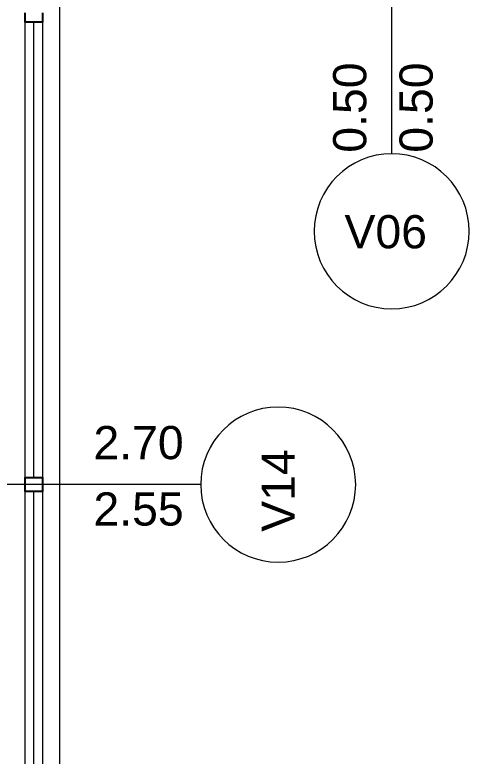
# Model space of a CAD drawing. Header units: inches. Extents: x -19 to 5698, y -728 to 92.
# Drawn here: x 236.441 to 237.742, y 27.573 to 29.695 of the extents above; entities that cross this region are included whole.
import ezdxf

# ---------------------------------------------------------------- set-up
doc = ezdxf.new("R2010")
doc.units = ezdxf.units.IN
doc.header["$MEASUREMENT"] = 0
doc.linetypes.add('Hidden Line', pattern=[0.195611, 0.141111, -0.0545])
doc.linetypes.add('Rayas', pattern=[0.282222, 0.141111, -0.141111])
for name, color, linetype in [('08 _ STR _ EXT _ 07 Losa Aligerada', 7, 'Continuous'), ('08 _ STR _ EXT _ 09 Vigas', 251, 'Continuous'), ('Estructura - 04 MURO', 7, 'Continuous')]:
    doc.layers.add(name, color=color, linetype=linetype)
doc.styles.add('Estilo_Generado_4', font='swisse.ttf')

msp = doc.modelspace()

# ---------------------------------------------------------------- linework, layer by layer
at = {"layer": '08 _ STR _ EXT _ 07 Losa Aligerada', "color": 7, "linetype": 'Rayas', "lineweight": 18, "flags": 128}
msp.add_lwpolyline([(193.22, 11.97, 1.049431), (198.7937, 6.3), (209.6003, 6.3), (209.6003, 6.2005), (214.7981, 6.2005), (214.7981, 7.2), (222.07, 7.2), (222.07, 5.6637), (223.2699, 5.6637), (223.2699, 4.2), (228.3699, 4.2), (228.3699, 5.6637), (229.57, 5.6637), (229.57, 7.2), (236.57, 7.2), (236.57, 14.9999), (236.57, 15.1499), (236.57, 15.1499), (236.57, 15.7999), (236.57, 15.7999), (236.57, 18.1001), (236.57, 20.35), (234.07, 20.35), (231.67, 20.35), (231.67, 22.35), (231.67, 22.6), (231.67, 24.5), (231.67, 24.75), (231.67, 26.75), (236.57, 26.75), (236.57, 29.7), (236.57, 35.2005), (236.57, 39.9), (228.67, 39.9), (223.5529, 39.9), (223.5529, 40.9), (218.9324, 40.9), (218.9324, 39.9), (208.37, 39.9), (208.37, 41.4352), (207.42, 41.4352), (207.42, 42.9), (202.22, 42.9), (202.22, 41.4352), (201.2699, 41.4352), (201.2699, 39.9), (196.2701, 39.9), (196.2701, 41.1), (192.8701, 41.1), (192.8701, 37.7), (194.07, 37.7), (194.07, 33.9), (193.17, 33.9), (193.17, 21.2663), (193.22, 21.2663)], format="xyb", close=True, dxfattribs=at)
at = {"layer": '08 _ STR _ EXT _ 07 Losa Aligerada', "color": 7, "linetype": 'Continuous', "lineweight": 18, "flags": 128}
msp.add_lwpolyline([(236.57, 26.75), (236.57, 39.9), (228.67, 39.9), (226.1798, 39.9), (226.1798, 40.9), (221.5593, 40.9), (221.5593, 39.9), (208.37, 39.9), (208.37, 42.6544), (207.42, 42.6544)], dxfattribs=at)
at = {"layer": '08 _ STR _ EXT _ 09 Vigas', "color": 251, "linetype": 'Hidden Line', "lineweight": 13, "true_color": 0x636466}
msp.add_line((236.57, 26.75), (236.57, 39.9), dxfattribs=at)
at = {"layer": 'Estructura - 04 MURO', "color": 165, "linetype": 'Continuous', "lineweight": 15}
for p, q in [((237.52, 29.2969), (237.52, 29.95)), ((236.57, 27), (236.57, 29.7)), ((236.47, 28.37), (236.47, 29.674)), ((236.495, 28.37), (236.495, 29.674)), ((236.52, 29.674), (236.52, 28.37)), ((236.9731, 28.35), (236.32, 28.35)), ((236.47, 27.026), (236.47, 28.33)), ((236.495, 27.026), (236.495, 28.33)), ((236.52, 28.33), (236.52, 27.026))]:
    msp.add_line(p, q, dxfattribs=at)
at = {"layer": 'Estructura - 04 MURO', "color": 165, "linetype": 'Continuous', "lineweight": 25}
for p, q in [((236.47, 29.674), (236.47, 29.7)), ((236.52, 29.7), (236.52, 29.674)), ((236.52, 29.674), (236.47, 29.674)), ((236.47, 28.35), (236.47, 28.37)), ((236.47, 28.37), (236.52, 28.37)), ((236.52, 28.37), (236.52, 28.35)), ((236.47, 28.33), (236.47, 28.35)), ((236.52, 28.35), (236.52, 28.33)), ((236.52, 28.33), (236.47, 28.33))]:
    msp.add_line(p, q, dxfattribs=at)
at = {"layer": 'Estructura - 04 MURO', "color": 251, "linetype": 'Continuous', "lineweight": 13, "flags": 128}
for points in [[(237.2981, 29.075, 1), (237.742, 29.075, 1)], [(237.195, 28.1281, 1), (237.195, 28.5719, 1)]]:
    msp.add_lwpolyline(points, format="xyb", close=True, dxfattribs=at)

# ---------------------------------------------------------------- texts
at = {"layer": 'Estructura - 04 MURO', "color": 251, "lineweight": 25, "char_height": 0.095, "attachment_point": 7, "rotation": 90, "style": 'Estilo_Generado_4'}
for s, insert in [('\\A1;{\\pql;\\pt0;\\fSwis721 Ex BT|b0|i0|c0|p34;0.50\\fSwis721 Ex BT|b0|i0|c0|p34;\\A1{\\H.66x;\\S^  ;}\\fSwis721 Ex BT|b0|i0|c0|p34;\\fSwis721 Ex BT|b0|i0|c0|p34;}', (237.475, 29.3)), ('\\A1;{\\pql;\\pt0;\\fSwis721 Ex BT|b0|i0|c0|p34;0.50\\fSwis721 Ex BT|b0|i0|c0|p34;\\A1{\\H.66x;\\S^  ;}\\fSwis721 Ex BT|b0|i0|c0|p34;\\fSwis721 Ex BT|b0|i0|c0|p34;}', (237.665, 29.3)), ('\\A1;{\\pql;\\pt0;\\fSwis721 Ex BT|b0|i0|c0|p34;V14\\fSwis721 Ex BT|b0|i0|c0|p34;\\fSwis721 Ex BT|b0|i0|c0|p34;\\fSwis721 Ex BT|b0|i0|c0|p34;}', (237.2425, 28.2149))]:
    msp.add_mtext(s, dxfattribs=dict(at, insert=insert))
at = {"layer": 'Estructura - 04 MURO', "color": 251, "lineweight": 25, "char_height": 0.095, "attachment_point": 7, "style": 'Estilo_Generado_4'}
for s, insert in [('\\A1;{\\pql;\\pt0;\\fSwis721 Ex BT|b0|i0|c0|p34;V06\\fSwis721 Ex BT|b0|i0|c0|p34;\\fSwis721 Ex BT|b0|i0|c0|p34;\\fSwis721 Ex BT|b0|i0|c0|p34;}', (237.385, 29.025)), ('\\A1;{\\pql;\\pt0;\\fSwis721 Ex BT|b0|i0|c0|p34;2.70\\fSwis721 Ex BT|b0|i0|c0|p34;\\A1{\\H.66x;\\S^  ;}\\fSwis721 Ex BT|b0|i0|c0|p34;\\fSwis721 Ex BT|b0|i0|c0|p34;}', (236.666, 28.395)), ('\\A1;{\\pql;\\pt0;\\fSwis721 Ex BT|b0|i0|c0|p34;2.55\\fSwis721 Ex BT|b0|i0|c0|p34;\\A1{\\H.66x;\\S^  ;}\\fSwis721 Ex BT|b0|i0|c0|p34;\\fSwis721 Ex BT|b0|i0|c0|p34;}', (236.666, 28.205))]:
    msp.add_mtext(s, dxfattribs=dict(at, insert=insert))

doc.saveas('drawing.dxf')
